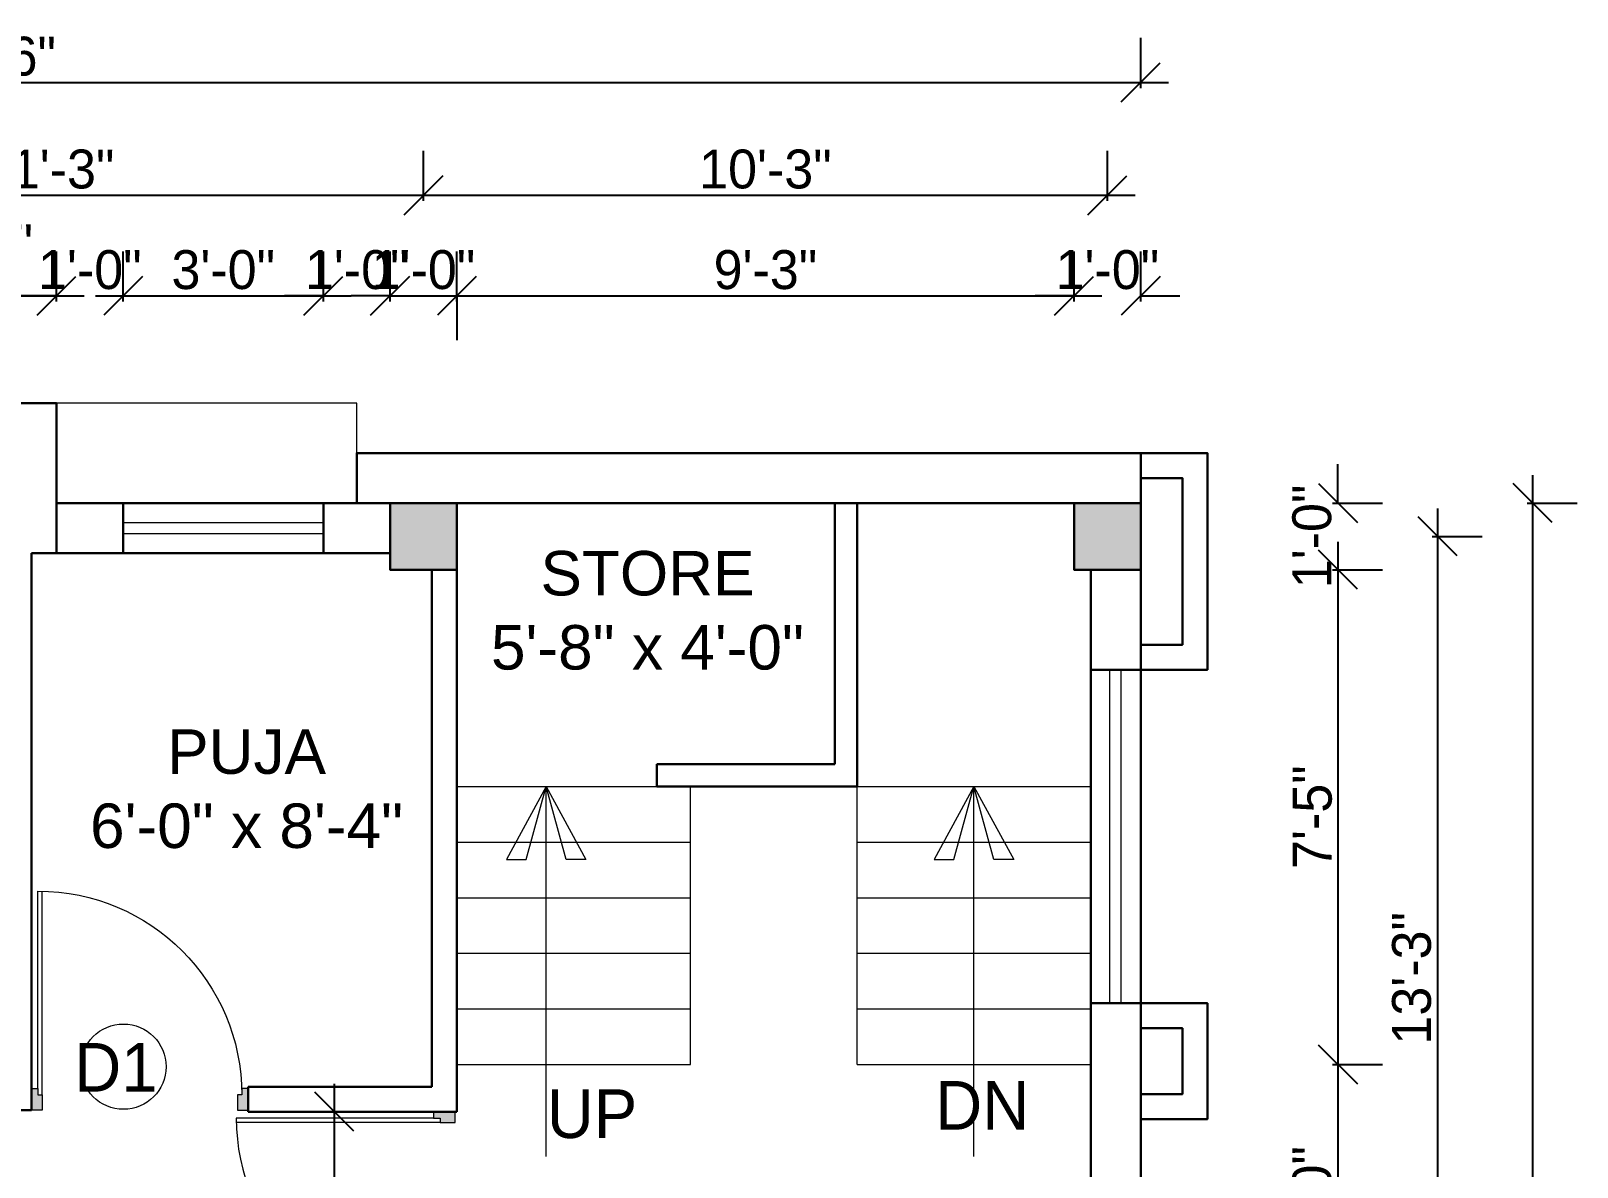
# Model space of a CAD drawing. Header units: inches. Extents: x 28835 to 36795, y -18828 to -9750.
# Drawn here: x 36517.3 to 36795.4, y -13500.7 to -13296.3 of the extents above; entities that cross this region are included whole.
import ezdxf

# ---------------------------------------------------------------- set-up
doc = ezdxf.new("R2010")
doc.units = ezdxf.units.IN
doc.header["$LTSCALE"] = 12
doc.header["$MEASUREMENT"] = 0
doc.layers.add('06. Text', color=114, linetype='Continuous')
for name, color, linetype, lineweight in [('colum', 250, 'Continuous', 30), ('dim', 85, 'Continuous', 9), ('dimention', 5, 'Continuous', 9), ('dimentions', 5, 'Continuous', 9), ('Elevation', 114, 'Continuous', 20), ('Ha2', 31, 'Continuous', 0), ('N_DOOR', 32, 'Continuous', 13), ('STAIRCASE', 6, 'Continuous', 9), ('Text', 7, 'Continuous', 5), ('Wall', 1, 'Continuous', 30), ('window', 6, 'Continuous', 9)]:
    doc.layers.add(name, color=color, linetype=linetype, lineweight=lineweight)
doc.styles.add('Bijay', font='', dxfattribs={"height": 8})
doc.styles.add('KBS', font='GOTHIC.TTF')
doc.styles.add('Times', font='GOTHIC.TTF')
doc.styles.get('Bijay').set_extended_font_data('Serifa BT')
doc.dimstyles.new('D75', dxfattribs={"dimtxt": 7, "dimasz": 7, "dimexe": 8, "dimexo": 24, "dimgap": 1, "dimtad": 1, "dimdec": 1, "dimzin": 3, "dimdsep": 46, "dimlunit": 4, "dimtxsty": 'Times', "dimblk": 'OBLIQUE', "dimcen": 0, "dimdle": 5, "dimaunit": 1, "dimadec": 3, "dimazin": 0, "dimtfac": 1, "dimtdec": 1, "dimtix": 1, "dimtofl": 0, "dimtmove": 1, "dimatfit": 0, "dimldrblk": 'OBLIQUE', "dimfxl": 1, "dimfxlon": 1, "dimtolj": 1, "dimtzin": 0, "dimarcsym": 0})

# ---------------------------------------------------------------- blocks, each defined once
blk = doc.blocks.new('D1000')
at = {"linetype": 'Continuous'}
for points in [[(30, 50), (30, 20), (50, 20), (50, -50), (0, -50), (0, 50)], [(970, 50), (970, 20), (950, 20), (950, -50), (1000, -50), (1000, 50)]]:
    blk.add_hatch(color=256, dxfattribs=at).paths.add_polyline_path(points)
at = {"color": 0, "linetype": 'Continuous'}
for p, q in [((950, 20), (950, 959.8)), ((970, 50), (970, 960))]:
    blk.add_line(p, q, dxfattribs=at)
at = {"linetype": 'Continuous'}
for points in [[(30, 50), (30, 20), (50, 20), (50, -50), (0, -50), (0, 50)], [(970, 50), (970, 20), (950, 20), (950, -50), (1000, -50), (1000, 50)]]:
    blk.add_lwpolyline(points, close=True, dxfattribs=at)
blk.add_arc((970, 20), 940, 90, 180, dxfattribs=at)
blk = doc.blocks.new('_Oblique')
at = {"color": 0, "linetype": 'ByBlock', "lineweight": -2}
blk.add_line((-0.5, -0.5), (0.5, 0.5), dxfattribs=at)
blk = doc.blocks.new('*D1259')
at = {"layer": 'Defpoints', "color": 0, "ltscale": 25, "transparency": 16777216}
for p in [(36583.43, -13490.76), (36571.87, -13540.26), (36583.46, -13540.26)]:
    blk.add_point(p, dxfattribs=at)
at = {"layer": 'dimentions', "color": 0, "lineweight": -2, "ltscale": 25, "transparency": 16777216}
for p, q in [((36571.87, -13485.76), (36571.87, -13545.26)), ((36571.87, -13490.76), (36563.87, -13490.76)), ((36571.87, -13540.26), (36563.87, -13540.26))]:
    blk.add_line(p, q, dxfattribs=at)
at = {"layer": 'dimentions', "color": 0, "lineweight": -2, "ltscale": 25, "transparency": 16777216, "xscale": 7, "yscale": 7, "zscale": 7}
for p, rotation in [((36571.87, -13490.76), 90), ((36571.87, -13540.26), 270)]:
    blk.add_blockref('_Oblique', p, dxfattribs=dict(at, rotation=rotation))
at = {"layer": 'dimentions', "color": 0, "ltscale": 25, "transparency": 16777216, "insert": (36562.61, -13515.51), "char_height": 7, "attachment_point": 5, "rotation": 90, "style": 'Times'}
blk.add_mtext('\\A1;4\'-1{\\H1x;\\S1/2;}"', dxfattribs=at)
blk = doc.blocks.new('*D1291')
at = {"layer": 'Defpoints', "color": 0, "ltscale": 12, "transparency": 16777216}
for p in [(36521.9, -13343.98), (36489.59, -13381.26), (36521.9, -13381.26)]:
    blk.add_point(p, dxfattribs=at)
at = {"layer": 'dimention', "color": 0, "lineweight": -2, "ltscale": 12, "transparency": 16777216}
for p, q in [((36489.59, -13344.98), (36489.59, -13335.98)), ((36521.9, -13344.98), (36521.9, -13335.98)), ((36484.59, -13343.98), (36526.9, -13343.98))]:
    blk.add_line(p, q, dxfattribs=at)
at = {"layer": 'dimention', "color": 0, "lineweight": -2, "ltscale": 12, "transparency": 16777216, "xscale": 7, "yscale": 7, "zscale": 7, "rotation": 180}
blk.add_blockref('_Oblique', (36489.59, -13343.98), dxfattribs=at)
at = {"layer": 'dimention', "color": 0, "lineweight": -2, "ltscale": 12, "transparency": 16777216, "xscale": 7, "yscale": 7, "zscale": 7}
blk.add_blockref('_Oblique', (36521.9, -13343.98), dxfattribs=at)
at = {"layer": 'dimention', "color": 0, "ltscale": 12, "transparency": 16777216, "insert": (36505.75, -13334.64), "char_height": 7, "attachment_point": 5, "style": 'Times'}
blk.add_mtext('\\A1;2\'-8{\\H1x;\\S1/2;}"', dxfattribs=at)
blk = doc.blocks.new('*D1292')
at = {"layer": 'Defpoints', "color": 0, "ltscale": 12, "transparency": 16777216}
for p in [(36581.9, -13343.98), (36569.9, -13381.26), (36581.9, -13381.26)]:
    blk.add_point(p, dxfattribs=at)
at = {"layer": 'dimention', "color": 0, "lineweight": -2, "ltscale": 12, "transparency": 16777216}
for p, q in [((36569.9, -13344.98), (36569.9, -13335.98)), ((36581.9, -13344.98), (36581.9, -13335.98)), ((36569.9, -13343.98), (36562.9, -13343.98)), ((36581.9, -13343.98), (36588.9, -13343.98))]:
    blk.add_line(p, q, dxfattribs=at)
at = {"layer": 'dimention', "color": 0, "lineweight": -2, "ltscale": 12, "transparency": 16777216, "xscale": 7, "yscale": 7, "zscale": 7}
blk.add_blockref('_Oblique', (36569.9, -13343.98), dxfattribs=at)
at = {"layer": 'dimention', "color": 0, "lineweight": -2, "ltscale": 12, "transparency": 16777216, "xscale": 7, "yscale": 7, "zscale": 7, "rotation": 180}
blk.add_blockref('_Oblique', (36581.9, -13343.98), dxfattribs=at)
at = {"layer": 'dimention', "color": 0, "ltscale": 12, "transparency": 16777216, "insert": (36575.9, -13339.31), "char_height": 7, "attachment_point": 5, "style": 'Times'}
blk.add_mtext('\\A1;1\'-0"', dxfattribs=at)
blk = doc.blocks.new('*D1293')
at = {"layer": 'Defpoints', "color": 0, "ltscale": 12, "transparency": 16777216}
for p in [(36593.9, -13343.98), (36581.9, -13381.26), (36593.9, -13381.26)]:
    blk.add_point(p, dxfattribs=at)
at = {"layer": 'dimention', "color": 0, "lineweight": -2, "ltscale": 12, "transparency": 16777216}
for p, q in [((36581.9, -13344.98), (36581.9, -13335.98)), ((36593.9, -13344.98), (36593.9, -13335.98)), ((36581.9, -13343.98), (36574.9, -13343.98)), ((36593.9, -13343.98), (36600.9, -13343.98))]:
    blk.add_line(p, q, dxfattribs=at)
at = {"layer": 'dimention', "color": 0, "lineweight": -2, "ltscale": 12, "transparency": 16777216, "xscale": 7, "yscale": 7, "zscale": 7}
blk.add_blockref('_Oblique', (36581.9, -13343.98), dxfattribs=at)
at = {"layer": 'dimention', "color": 0, "lineweight": -2, "ltscale": 12, "transparency": 16777216, "xscale": 7, "yscale": 7, "zscale": 7, "rotation": 180}
blk.add_blockref('_Oblique', (36593.9, -13343.98), dxfattribs=at)
at = {"layer": 'dimention', "color": 0, "ltscale": 12, "transparency": 16777216, "insert": (36587.9, -13339.31), "char_height": 7, "attachment_point": 5, "style": 'Times'}
blk.add_mtext('\\A1;1\'-0"', dxfattribs=at)
blk = doc.blocks.new('*D1294')
at = {"layer": 'Defpoints', "color": 0, "ltscale": 12, "transparency": 16777216}
for p in [(36593.9, -13343.98), (36704.9, -13343.98), (36704.9, -13381.26)]:
    blk.add_point(p, dxfattribs=at)
at = {"layer": 'dimention', "color": 0, "lineweight": -2, "ltscale": 12, "transparency": 16777216}
for p, q in [((36704.9, -13344.98), (36704.9, -13335.98)), ((36588.9, -13343.98), (36709.9, -13343.98)), ((36593.9, -13343.98), (36593.9, -13351.98))]:
    blk.add_line(p, q, dxfattribs=at)
at = {"layer": 'dimention', "color": 0, "lineweight": -2, "ltscale": 12, "transparency": 16777216, "xscale": 7, "yscale": 7, "zscale": 7, "rotation": 180}
blk.add_blockref('_Oblique', (36593.9, -13343.98), dxfattribs=at)
at = {"layer": 'dimention', "color": 0, "lineweight": -2, "ltscale": 12, "transparency": 16777216, "xscale": 7, "yscale": 7, "zscale": 7}
blk.add_blockref('_Oblique', (36704.9, -13343.98), dxfattribs=at)
at = {"layer": 'dimention', "color": 0, "ltscale": 12, "transparency": 16777216, "insert": (36649.4, -13339.31), "char_height": 7, "attachment_point": 5, "style": 'Times'}
blk.add_mtext('\\A1;9\'-3"', dxfattribs=at)
blk = doc.blocks.new('*D1295')
at = {"layer": 'Defpoints', "color": 0, "ltscale": 12, "transparency": 16777216}
for p in [(36716.9, -13343.98), (36704.9, -13381.26), (36716.9, -13381.26)]:
    blk.add_point(p, dxfattribs=at)
at = {"layer": 'dimention', "color": 0, "lineweight": -2, "ltscale": 12, "transparency": 16777216}
for p, q in [((36704.9, -13344.98), (36704.9, -13335.98)), ((36716.9, -13344.98), (36716.9, -13335.98)), ((36704.9, -13343.98), (36697.9, -13343.98)), ((36716.9, -13343.98), (36723.9, -13343.98))]:
    blk.add_line(p, q, dxfattribs=at)
at = {"layer": 'dimention', "color": 0, "lineweight": -2, "ltscale": 12, "transparency": 16777216, "xscale": 7, "yscale": 7, "zscale": 7}
blk.add_blockref('_Oblique', (36704.9, -13343.98), dxfattribs=at)
at = {"layer": 'dimention', "color": 0, "lineweight": -2, "ltscale": 12, "transparency": 16777216, "xscale": 7, "yscale": 7, "zscale": 7, "rotation": 180}
blk.add_blockref('_Oblique', (36716.9, -13343.98), dxfattribs=at)
at = {"layer": 'dimention', "color": 0, "ltscale": 12, "transparency": 16777216, "insert": (36710.9, -13339.31), "char_height": 7, "attachment_point": 5, "style": 'Times'}
blk.add_mtext('\\A1;1\'-0"', dxfattribs=at)
blk = doc.blocks.new('*D1297')
at = {"layer": 'Defpoints', "color": 0, "ltscale": 12, "transparency": 16777216}
for p in [(36587.9, -13325.88), (36452.9, -13381.26), (36587.9, -13381.26)]:
    blk.add_point(p, dxfattribs=at)
at = {"layer": 'dimention', "color": 0, "lineweight": -2, "ltscale": 12, "transparency": 16777216}
for p, q in [((36452.9, -13326.88), (36452.9, -13317.88)), ((36587.9, -13326.88), (36587.9, -13317.88)), ((36447.9, -13325.88), (36592.9, -13325.88))]:
    blk.add_line(p, q, dxfattribs=at)
at = {"layer": 'dimention', "color": 0, "lineweight": -2, "ltscale": 12, "transparency": 16777216, "xscale": 7, "yscale": 7, "zscale": 7, "rotation": 180}
blk.add_blockref('_Oblique', (36452.9, -13325.88), dxfattribs=at)
at = {"layer": 'dimention', "color": 0, "lineweight": -2, "ltscale": 12, "transparency": 16777216, "xscale": 7, "yscale": 7, "zscale": 7}
blk.add_blockref('_Oblique', (36587.9, -13325.88), dxfattribs=at)
at = {"layer": 'dimention', "color": 0, "ltscale": 12, "transparency": 16777216, "insert": (36520.4, -13321.21), "char_height": 7, "attachment_point": 5, "style": 'Times'}
blk.add_mtext('\\A1;11\'-3"', dxfattribs=at)
blk = doc.blocks.new('*D1298')
at = {"layer": 'Defpoints', "color": 0, "ltscale": 12, "transparency": 16777216}
for p in [(36710.9, -13325.88), (36587.9, -13381.26), (36710.9, -13381.26)]:
    blk.add_point(p, dxfattribs=at)
at = {"layer": 'dimention', "color": 0, "lineweight": -2, "ltscale": 12, "transparency": 16777216}
for p, q in [((36587.9, -13326.88), (36587.9, -13317.88)), ((36710.9, -13326.88), (36710.9, -13317.88)), ((36582.9, -13325.88), (36715.9, -13325.88))]:
    blk.add_line(p, q, dxfattribs=at)
at = {"layer": 'dimention', "color": 0, "lineweight": -2, "ltscale": 12, "transparency": 16777216, "xscale": 7, "yscale": 7, "zscale": 7, "rotation": 180}
blk.add_blockref('_Oblique', (36587.9, -13325.88), dxfattribs=at)
at = {"layer": 'dimention', "color": 0, "lineweight": -2, "ltscale": 12, "transparency": 16777216, "xscale": 7, "yscale": 7, "zscale": 7}
blk.add_blockref('_Oblique', (36710.9, -13325.88), dxfattribs=at)
at = {"layer": 'dimention', "color": 0, "ltscale": 12, "transparency": 16777216, "insert": (36649.4, -13321.21), "char_height": 7, "attachment_point": 5, "style": 'Times'}
blk.add_mtext('\\A1;10\'-3"', dxfattribs=at)
blk = doc.blocks.new('*D1300')
at = {"layer": 'Defpoints', "color": 0, "ltscale": 12, "transparency": 16777216}
for p in [(36716.9, -13305.59), (36716.9, -13381.26), (36302.88, -13481.76)]:
    blk.add_point(p, dxfattribs=at)
at = {"layer": 'dimention', "color": 0, "lineweight": -2, "ltscale": 12, "transparency": 16777216}
for p, q in [((36302.88, -13306.59), (36302.88, -13297.59)), ((36716.9, -13306.59), (36716.9, -13297.59)), ((36297.88, -13305.59), (36721.9, -13305.59))]:
    blk.add_line(p, q, dxfattribs=at)
at = {"layer": 'dimention', "color": 0, "lineweight": -2, "ltscale": 12, "transparency": 16777216, "xscale": 7, "yscale": 7, "zscale": 7, "rotation": 180}
blk.add_blockref('_Oblique', (36302.88, -13305.59), dxfattribs=at)
at = {"layer": 'dimention', "color": 0, "lineweight": -2, "ltscale": 12, "transparency": 16777216, "xscale": 7, "yscale": 7, "zscale": 7}
blk.add_blockref('_Oblique', (36716.9, -13305.59), dxfattribs=at)
at = {"layer": 'dimention', "color": 0, "ltscale": 12, "transparency": 16777216, "insert": (36509.89, -13300.91), "char_height": 7, "attachment_point": 5, "style": 'Times'}
blk.add_mtext('\\A1;34\'-6"', dxfattribs=at)
blk = doc.blocks.new('*D1301')
at = {"layer": 'Defpoints', "color": 0, "ltscale": 12, "transparency": 16777216}
for p in [(36716.9, -13381.26), (36716.9, -13393.26), (36752.37, -13393.26)]:
    blk.add_point(p, dxfattribs=at)
at = {"layer": 'dimention', "color": 0, "lineweight": -2, "ltscale": 12, "transparency": 16777216}
for p, q in [((36752.37, -13381.26), (36752.37, -13374.26)), ((36751.37, -13381.26), (36760.37, -13381.26)), ((36751.37, -13393.26), (36760.37, -13393.26)), ((36752.37, -13393.26), (36752.37, -13400.26))]:
    blk.add_line(p, q, dxfattribs=at)
at = {"layer": 'dimention', "color": 0, "lineweight": -2, "ltscale": 12, "transparency": 16777216, "xscale": 7, "yscale": 7, "zscale": 7}
for p, rotation in [((36752.37, -13381.26), 270), ((36752.37, -13393.26), 90)]:
    blk.add_blockref('_Oblique', p, dxfattribs=dict(at, rotation=rotation))
at = {"layer": 'dimention', "color": 0, "ltscale": 12, "transparency": 16777216, "insert": (36747.7, -13387.26), "char_height": 7, "attachment_point": 5, "rotation": 90, "style": 'Times'}
blk.add_mtext('\\A1;1\'-0"', dxfattribs=at)
blk = doc.blocks.new('*D1302')
at = {"layer": 'Defpoints', "color": 0, "ltscale": 12, "transparency": 16777216}
for p in [(36716.9, -13393.26), (36716.9, -13482.26), (36752.37, -13482.26)]:
    blk.add_point(p, dxfattribs=at)
at = {"layer": 'dimention', "color": 0, "lineweight": -2, "ltscale": 12, "transparency": 16777216}
for p, q in [((36752.37, -13388.26), (36752.37, -13487.26)), ((36751.37, -13393.26), (36760.37, -13393.26)), ((36751.37, -13482.26), (36760.37, -13482.26))]:
    blk.add_line(p, q, dxfattribs=at)
at = {"layer": 'dimention', "color": 0, "lineweight": -2, "ltscale": 12, "transparency": 16777216, "xscale": 7, "yscale": 7, "zscale": 7}
for p, rotation in [((36752.37, -13393.26), 90), ((36752.37, -13482.26), 270)]:
    blk.add_blockref('_Oblique', p, dxfattribs=dict(at, rotation=rotation))
at = {"layer": 'dimention', "color": 0, "ltscale": 12, "transparency": 16777216, "insert": (36747.79, -13437.76), "char_height": 7, "attachment_point": 5, "rotation": 90, "style": 'Times'}
blk.add_mtext('\\A1;7\'-5"', dxfattribs=at)
blk = doc.blocks.new('*D1303')
at = {"layer": 'Defpoints', "color": 0, "ltscale": 12, "transparency": 16777216}
for p in [(36716.9, -13482.26), (36716.9, -13530.26), (36752.37, -13530.26)]:
    blk.add_point(p, dxfattribs=at)
at = {"layer": 'dimention', "color": 0, "lineweight": -2, "ltscale": 12, "transparency": 16777216}
for p, q in [((36752.37, -13477.26), (36752.37, -13535.26)), ((36751.37, -13482.26), (36760.37, -13482.26)), ((36751.37, -13530.26), (36760.37, -13530.26))]:
    blk.add_line(p, q, dxfattribs=at)
at = {"layer": 'dimention', "color": 0, "lineweight": -2, "ltscale": 12, "transparency": 16777216, "xscale": 7, "yscale": 7, "zscale": 7}
for p, rotation in [((36752.37, -13482.26), 90), ((36752.37, -13530.26), 270)]:
    blk.add_blockref('_Oblique', p, dxfattribs=dict(at, rotation=rotation))
at = {"layer": 'dimention', "color": 0, "ltscale": 12, "transparency": 16777216, "insert": (36747.7, -13506.26), "char_height": 7, "attachment_point": 5, "rotation": 90, "style": 'Times'}
blk.add_mtext('\\A1;4\'-0"', dxfattribs=at)
blk = doc.blocks.new('*D1308')
at = {"layer": 'Defpoints', "color": 0, "ltscale": 12, "transparency": 16777216}
for p in [(36710.41, -13387.26), (36770.32, -13387.26), (36710.41, -13546.26)]:
    blk.add_point(p, dxfattribs=at)
at = {"layer": 'dimention', "color": 0, "lineweight": -2, "ltscale": 12, "transparency": 16777216}
for p, q in [((36770.32, -13551.26), (36770.32, -13382.26)), ((36769.32, -13387.26), (36778.32, -13387.26)), ((36769.32, -13546.26), (36778.32, -13546.26))]:
    blk.add_line(p, q, dxfattribs=at)
at = {"layer": 'dimention', "color": 0, "lineweight": -2, "ltscale": 12, "transparency": 16777216, "xscale": 7, "yscale": 7, "zscale": 7}
for p, rotation in [((36770.32, -13387.26), 90), ((36770.32, -13546.26), 270)]:
    blk.add_blockref('_Oblique', p, dxfattribs=dict(at, rotation=rotation))
at = {"layer": 'dimention', "color": 0, "ltscale": 12, "transparency": 16777216, "insert": (36765.64, -13466.76), "char_height": 7, "attachment_point": 5, "rotation": 90, "style": 'Times'}
blk.add_mtext('\\A1;13\'-3"', dxfattribs=at)
blk = doc.blocks.new('*D1309')
at = {"layer": 'Defpoints', "color": 0, "ltscale": 12, "transparency": 16777216}
for p in [(36710.41, -13381.26), (36710.41, -13747.26), (36787.37, -13747.26)]:
    blk.add_point(p, dxfattribs=at)
at = {"layer": 'dimention', "color": 0, "lineweight": -2, "ltscale": 12, "transparency": 16777216}
for p, q in [((36787.37, -13376.26), (36787.37, -13752.26)), ((36786.37, -13381.26), (36795.37, -13381.26)), ((36786.37, -13747.26), (36795.37, -13747.26))]:
    blk.add_line(p, q, dxfattribs=at)
at = {"layer": 'dimention', "color": 0, "lineweight": -2, "ltscale": 12, "transparency": 16777216, "xscale": 7, "yscale": 7, "zscale": 7}
for p, rotation in [((36787.37, -13381.26), 90), ((36787.37, -13747.26), 270)]:
    blk.add_blockref('_Oblique', p, dxfattribs=dict(at, rotation=rotation))
at = {"layer": 'dimention', "color": 0, "ltscale": 12, "transparency": 16777216, "insert": (36782.69, -13564.26), "char_height": 7, "attachment_point": 5, "rotation": 90, "style": 'Times'}
blk.add_mtext('\\A1;30\'-6"', dxfattribs=at)
blk = doc.blocks.new('*D1310')
at = {"layer": 'Defpoints', "color": 0, "ltscale": 12, "transparency": 16777216}
for p in [(36569.9, -13343.98), (36533.9, -13381.26), (36569.9, -13384.76)]:
    blk.add_point(p, dxfattribs=at)
at = {"layer": 'dimention', "color": 0, "lineweight": -2, "ltscale": 12, "transparency": 16777216}
for p, q in [((36533.9, -13344.98), (36533.9, -13335.98)), ((36569.9, -13344.98), (36569.9, -13335.98)), ((36528.9, -13343.98), (36574.9, -13343.98))]:
    blk.add_line(p, q, dxfattribs=at)
at = {"layer": 'dimention', "color": 0, "lineweight": -2, "ltscale": 12, "transparency": 16777216, "xscale": 7, "yscale": 7, "zscale": 7, "rotation": 180}
blk.add_blockref('_Oblique', (36533.9, -13343.98), dxfattribs=at)
at = {"layer": 'dimention', "color": 0, "lineweight": -2, "ltscale": 12, "transparency": 16777216, "xscale": 7, "yscale": 7, "zscale": 7}
blk.add_blockref('_Oblique', (36569.9, -13343.98), dxfattribs=at)
at = {"layer": 'dimention', "color": 0, "ltscale": 12, "transparency": 16777216, "insert": (36551.9, -13339.31), "char_height": 7, "attachment_point": 5, "style": 'Times'}
blk.add_mtext('\\A1;3\'-0"', dxfattribs=at)
blk = doc.blocks.new('*D1311')
at = {"layer": 'Defpoints', "color": 0, "ltscale": 12, "transparency": 16777216}
for p in [(36533.9, -13343.98), (36521.9, -13381.26), (36533.9, -13381.26)]:
    blk.add_point(p, dxfattribs=at)
at = {"layer": 'dimention', "color": 0, "lineweight": -2, "ltscale": 12, "transparency": 16777216}
for p, q in [((36521.9, -13344.98), (36521.9, -13335.98)), ((36533.9, -13344.98), (36533.9, -13335.98)), ((36521.9, -13343.98), (36514.9, -13343.98)), ((36533.9, -13343.98), (36540.9, -13343.98))]:
    blk.add_line(p, q, dxfattribs=at)
at = {"layer": 'dimention', "color": 0, "lineweight": -2, "ltscale": 12, "transparency": 16777216, "xscale": 7, "yscale": 7, "zscale": 7}
blk.add_blockref('_Oblique', (36521.9, -13343.98), dxfattribs=at)
at = {"layer": 'dimention', "color": 0, "lineweight": -2, "ltscale": 12, "transparency": 16777216, "xscale": 7, "yscale": 7, "zscale": 7, "rotation": 180}
blk.add_blockref('_Oblique', (36533.9, -13343.98), dxfattribs=at)
at = {"layer": 'dimention', "color": 0, "ltscale": 12, "transparency": 16777216, "insert": (36527.9, -13339.31), "char_height": 7, "attachment_point": 5, "style": 'Times'}
blk.add_mtext('\\A1;1\'-0"', dxfattribs=at)

msp = doc.modelspace()

# ---------------------------------------------------------------- hatches: boundary and pattern name
at = {"layer": 'Ha2'}
for points in [[(36593.9, -13393.26), (36593.9, -13381.26), (36581.9, -13381.26), (36581.9, -13393.26)], [(36716.9, -13393.26), (36716.9, -13381.26), (36704.9, -13381.26), (36704.9, -13393.26)]]:
    msp.add_hatch(color=256, dxfattribs=at).paths.add_polyline_path(points)

# ---------------------------------------------------------------- linework, layer by layer
at = {"layer": 'colum'}
for points in [[(36593.9, -13393.26), (36593.9, -13381.26), (36581.9, -13381.26), (36581.9, -13393.26)], [(36716.9, -13393.26), (36716.9, -13381.26), (36704.9, -13381.26), (36704.9, -13393.26)]]:
    msp.add_lwpolyline(points, close=True, dxfattribs=at)
at = {"layer": 'dim', "ltscale": 12}
for p, q in [((36711.3, -13411.26), (36711.3, -13471.26)), ((36713.3, -13411.26), (36713.3, -13471.26))]:
    msp.add_line(p, q, dxfattribs=at)
at = {"layer": 'Elevation', "flags": 128}
msp.add_lwpolyline([(36575.9, -13372.26), (36575.9, -13363.26), (36521.9, -13363.26)], dxfattribs=at)
at = {"layer": 'STAIRCASE'}
for p, q in [((36593.9, -13432.26), (36635.9, -13432.26)), ((36635.9, -13482.26), (36635.9, -13432.26)), ((36665.9, -13482.26), (36665.9, -13432.26)), ((36665.9, -13432.26), (36707.9, -13432.26)), ((36593.9, -13442.26), (36635.9, -13442.26)), ((36665.9, -13442.26), (36707.9, -13442.26)), ((36593.9, -13452.26), (36635.9, -13452.26)), ((36665.9, -13452.26), (36707.9, -13452.26)), ((36593.9, -13462.26), (36635.9, -13462.26)), ((36665.9, -13462.26), (36707.9, -13462.26)), ((36593.9, -13472.26), (36635.9, -13472.26)), ((36665.9, -13472.26), (36707.9, -13472.26)), ((36593.9, -13482.26), (36635.9, -13482.26)), ((36665.9, -13482.26), (36707.9, -13482.26))]:
    msp.add_line(p, q, dxfattribs=at)
for points in [[(36609.96, -13432.26), (36602.82, -13445.39), (36606.36, -13445.39), (36609.96, -13432.26)], [(36609.96, -13498.79), (36609.96, -13432.26)], [(36609.96, -13432.26), (36617.11, -13445.39), (36613.56, -13445.39), (36609.96, -13432.26)], [(36686.9, -13432.26), (36679.75, -13445.39), (36683.3, -13445.39), (36686.9, -13432.26)], [(36686.9, -13498.79), (36686.9, -13432.26)], [(36686.9, -13432.26), (36694.05, -13445.39), (36690.5, -13445.39), (36686.9, -13432.26)]]:
    msp.add_lwpolyline(points, dxfattribs=at)
at = {"layer": 'Text'}
msp.add_circle((36533.94, -13482.66), 7.67, dxfattribs=at)
at = {"layer": 'Wall'}
for p, q in [((36521.9, -13363.26), (36332.9, -13363.26)), ((36521.9, -13390.26), (36521.9, -13363.26)), ((36581.9, -13381.26), (36521.9, -13381.26)), ((36593.9, -13381.26), (36704.9, -13381.26)), ((36661.9, -13428.26), (36661.9, -13381.26)), ((36665.9, -13432.26), (36665.9, -13381.26)), ((36665.9, -13432.26), (36665.9, -13381.26)), ((36581.9, -13390.26), (36517.4, -13390.26)), ((36517.4, -13390.26), (36517.4, -13490.46)), ((36589.4, -13393.26), (36589.4, -13486.26)), ((36593.9, -13393.26), (36593.9, -13490.76)), ((36629.9, -13428.26), (36629.9, -13432.26)), ((36629.9, -13428.26), (36661.9, -13428.26)), ((36589.4, -13486.26), (36556.4, -13486.26)), ((36556.4, -13486.26), (36556.4, -13490.76)), ((36593.9, -13490.76), (36556.4, -13490.76))]:
    msp.add_line(p, q, dxfattribs=at)
at = {"layer": 'Wall', "ltscale": 12}
for p, q in [((36533.9, -13381.26), (36533.9, -13390.26)), ((36569.9, -13381.26), (36569.9, -13390.26)), ((36593.9, -13490.76), (36589.4, -13490.76))]:
    msp.add_line(p, q, dxfattribs=at)
for points in [[(36716.9, -13540.26), (36716.9, -13372.26), (36575.9, -13372.26), (36575.9, -13372.26), (36575.9, -13381.26)], [(36716.9, -13372.26), (36725.9, -13372.26), (36728.9, -13372.26), (36728.9, -13411.26), (36707.9, -13411.26)], [(36716.9, -13376.76), (36724.4, -13376.76), (36724.4, -13406.76), (36716.9, -13406.76)], [(36707.9, -13540.26), (36707.9, -13393.26)], [(36707.9, -13471.26), (36728.9, -13471.26), (36728.9, -13492.08), (36716.9, -13492.08)], [(36716.9, -13475.76), (36724.4, -13475.76), (36724.4, -13487.58), (36716.9, -13487.58)]]:
    msp.add_lwpolyline(points, dxfattribs=at)
at = {"layer": 'Wall'}
for points in [[(36629.9, -13432.26), (36665.9, -13432.26)], [(36517.4, -13490.46), (36517.4, -13490.46), (36508.4, -13490.46), (36508.4, -13481.46), (36512.9, -13481.46)]]:
    msp.add_lwpolyline(points, dxfattribs=at)
at = {"layer": 'window', "ltscale": 12}
for p, q in [((36533.9, -13384.76), (36569.9, -13384.76)), ((36533.9, -13386.76), (36569.9, -13386.76))]:
    msp.add_line(p, q, dxfattribs=at)

# ---------------------------------------------------------------- block references
at = {"layer": 'N_DOOR', "xscale": -0.03899999987334013, "yscale": 0.03899999998975545, "zscale": 0.03900000001885928}
msp.add_blockref('D1000', (36556.4, -13488.51), dxfattribs=at)
at = {"layer": 'N_DOOR', "xscale": 0.03899999987334013, "yscale": 0.03899999987334013, "zscale": 0.03899999987334013, "rotation": 90}
msp.add_blockref('D1000', (36591.68, -13529.76), dxfattribs=at)

# ---------------------------------------------------------------- texts
at = {"layer": '06. Text', "ltscale": 0.3, "char_height": 8, "width": 84.1644, "attachment_point": 5, "style": 'Bijay'}
for s, insert in [('{\\fArial|b0|i0|c0|p34;STORE\\P5\'-8" x 4\'-0"}', (36628.19, -13400.6)), ('{\\fArial|b0|i0|c0|p34;PUJA\\P6\'-0" x 8\'-4"}', (36556.09, -13432.7))]:
    msp.add_mtext(s, dxfattribs=dict(at, insert=insert))
at = {"layer": 'Text', "char_height": 8.75, "attachment_point": 6, "style": 'KBS'}
for s, insert in [('D1', (36540.05, -13482.77)), ('DN', (36696.83, -13489.61)), ('UP', (36626.34, -13491.18))]:
    msp.add_mtext(s, dxfattribs=dict(at, insert=insert))

# ---------------------------------------------------------------- dimensions: what is measured, and where the dimension line sits
at = {"layer": 'dimention', "ltscale": 12}
for base, p1, p2, picture, middle in [((36716.9, -13305.59), (36302.88, -13481.76), (36716.9, -13381.26), '*D1300', (36509.89, -13300.91)), ((36587.9, -13325.88), (36452.9, -13381.26), (36587.9, -13381.26), '*D1297', (36520.4, -13321.21)), ((36710.9, -13325.88), (36587.9, -13381.26), (36710.9, -13381.26), '*D1298', (36649.4, -13321.21)), ((36521.9, -13343.98), (36489.59, -13381.26), (36521.9, -13381.26), '*D1291', (36505.75, -13334.64)), ((36533.9, -13343.98), (36521.9, -13381.26), (36533.9, -13381.26), '*D1311', (36527.9, -13339.31)), ((36569.9, -13343.98), (36533.9, -13381.26), (36569.9, -13384.76), '*D1310', (36551.9, -13339.31)), ((36581.9, -13343.98), (36569.9, -13381.26), (36581.9, -13381.26), '*D1292', (36575.9, -13339.31)), ((36593.9, -13343.98), (36581.9, -13381.26), (36593.9, -13381.26), '*D1293', (36587.9, -13339.31)), ((36704.9, -13343.98), (36593.9, -13343.98), (36704.9, -13381.26), '*D1294', (36649.4, -13339.31)), ((36716.9, -13343.98), (36704.9, -13381.26), (36716.9, -13381.26), '*D1295', (36710.9, -13339.31))]:
    dim = msp.add_linear_dim(base=base, p1=p1, p2=p2, dimstyle='D75', dxfattribs=at)
    dim.commit()
    dim.dimension.update_dxf_attribs({"geometry": picture, "text_midpoint": middle})
for base, p1, p2, picture, middle in [((36752.37, -13393.26), (36716.9, -13381.26), (36716.9, -13393.26), '*D1301', (36747.7, -13387.26)), ((36787.37, -13747.26), (36710.41, -13381.26), (36710.41, -13747.26), '*D1309', (36782.69, -13564.26)), ((36770.32, -13387.26), (36710.41, -13546.26), (36710.41, -13387.26), '*D1308', (36765.64, -13466.76)), ((36752.37, -13482.26), (36716.9, -13393.26), (36716.9, -13482.26), '*D1302', (36747.79, -13437.76)), ((36752.37, -13530.26), (36716.9, -13482.26), (36716.9, -13530.26), '*D1303', (36747.7, -13506.26))]:
    dim = msp.add_linear_dim(base=base, p1=p1, p2=p2, angle=90, dimstyle='D75', dxfattribs=at)
    dim.commit()
    dim.dimension.update_dxf_attribs({"geometry": picture, "text_midpoint": middle})
at = {"layer": 'dimentions', "ltscale": 25}
dim = msp.add_linear_dim(base=(36571.87, -13540.26), p1=(36583.43, -13490.76), p2=(36583.46, -13540.26), angle=90, dimstyle='D75', override={"dimfxl": 0.125, "dimarcsym": 1}, dxfattribs=at)
dim.commit()
dim.dimension.update_dxf_attribs({"geometry": '*D1259', "text_midpoint": (36562.61, -13515.51)})

doc.saveas('drawing.dxf')
